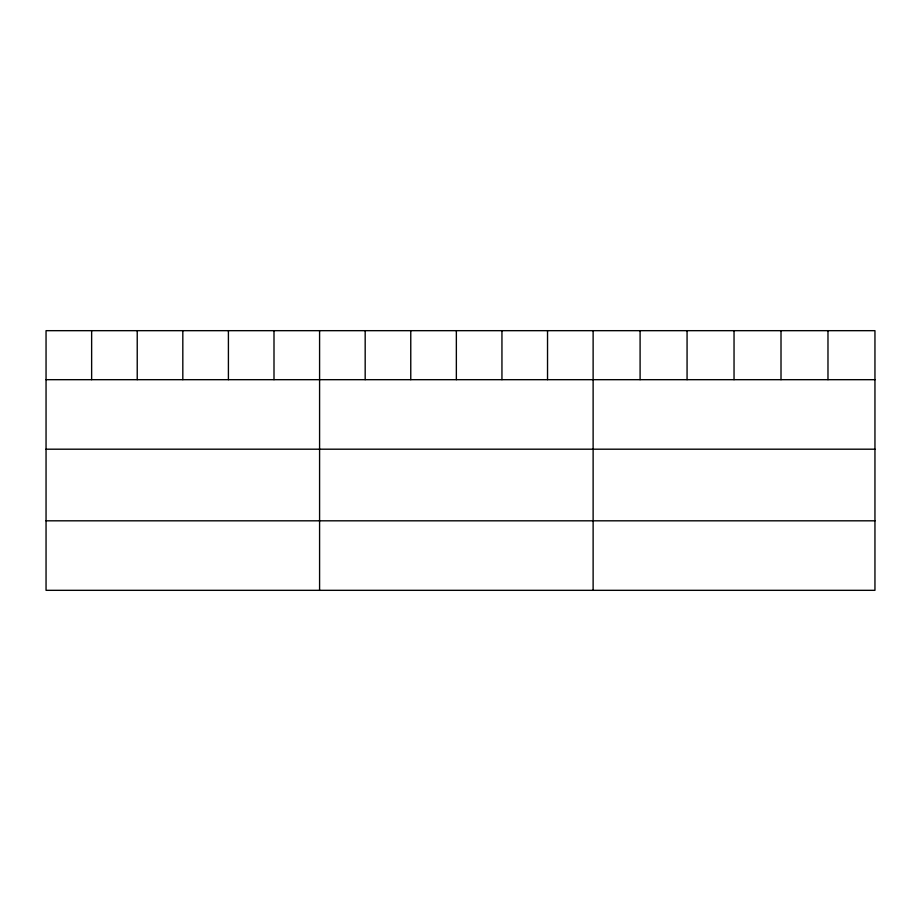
<?xml version="1.0" encoding="UTF-8"?>
<svg xmlns="http://www.w3.org/2000/svg" width="921" height="921" viewBox="0 0 921 921"><rect width="100%" height="100%" fill="white"/><g stroke="black" fill="none" stroke-linecap="round" stroke-linejoin="round"><path stroke-width="1.38" d="M874.95 379.682L874.95 590.326L46.05 590.326L46.05 330.674L874.95 330.674L874.95 379.682L46.05 379.682M46.05 449.195L874.95 449.195M46.05 520.814L874.95 520.814M827.979 330.674L827.979 379.682M781.008 330.674L781.008 379.682M734.037 330.674L734.037 379.682M687.066 330.674L687.066 379.682M640.095 330.674L640.095 379.682M593.124 330.674L593.124 590.326M547.535 330.674L547.535 379.682M501.945 330.674L501.945 379.682M456.356 330.674L456.356 379.682M410.766 330.674L410.766 379.682M365.177 330.674L365.177 379.682M319.587 330.674L319.587 590.326M273.998 330.674L273.998 379.682M228.408 330.674L228.408 379.682M182.819 330.674L182.819 379.682M137.229 330.674L137.229 379.682M91.639 330.674L91.639 379.682"/></g></svg>
